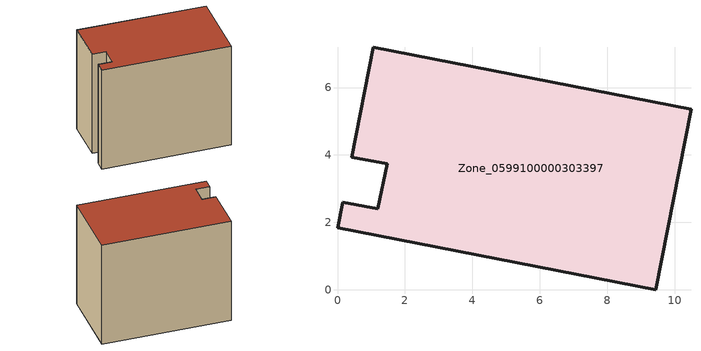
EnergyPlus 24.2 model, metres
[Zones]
Zone_0599100000303397
 floor ground (C_G): 10.48,5.35 9.44,0 0,1.85 0.15,2.6 1.19,2.4 1.47,3.74 0.43,3.94 1.06,7.2 z0
 wall outside (C_F): 9.44,0 10.48,5.35 1.06,7.2 0.43,3.94 1.47,3.74 1.19,2.4 0.15,2.6 0,1.85 9.44,0 z0:8.29
 roof outside (C_R): 0,1.85 9.44,0 10.48,5.35 1.06,7.2 0.43,3.94 1.47,3.74 1.19,2.4 0.15,2.6 z8.29
[BUILDING]
Pand.0599100000303397: North Axis=0; Terrain=City; Loads Convergence Tolerance Value=0.04; Temperature Convergence Tolerance Value=0.4; Solar Distribution=FullExterior; Maximum Number of Warmup Days=25; Minimum Number of Warmup Days=1
[Site:Location]
Rotterdam.The.Hague.AP_ZH_NLD Design_Conditions: Latitude=51.96; Longitude=4.45; Time Zone=1; Elevation=-4.5
[SITE:GROUNDTEMPERATURE:BUILDINGSURFACE]
18, 18, 18, 18, 18, 18, 18, 18, 18, 18, 18, 18
[MATERIAL] Thermal Absorptance=0.9; Solar Absorptance=0.7; Visible Absorptance=0.7
Name | Roughness | Thickness | Conductivity | Density | Specific Heat
G.TI.1975-1991 | MediumSmooth | 0.15 | 0.288461 | 540 | 1210
F.TI.1975-1991 | Rough | 0.3 | 0.230769 | 1920 | 840
R.TI.1975-1991 | MediumRough | 0.2 | 0.153846 | 1500 | 1000
[CONSTRUCTION]
C_G: G.TI.1975-1991
C_F: F.TI.1975-1991
C_R: R.TI.1975-1991
[ZONE]
Zone_0599100000303397: Type=1; Multiplier=1; Ceiling Height=Autocalculate; Volume=Autocalculate; Floor Area=autocalculate; Part of Total Floor Area=Yes
[ZONEINFILTRATION:DESIGNFLOWRATE]
Infil_Zone_0599100000303397: Zone or ZoneList or Space or SpaceList=Zone_0599100000303397; Schedule=AlwaysOn; Design Flow Rate Calculation Method=Flow/Area; Flow Rate per Floor Area=0.003; Constant Term Coefficient=1; Temperature Term Coefficient=0; Velocity Term Coefficient=0; Velocity Squared Term Coefficient=0
[HVACTEMPLATE:ZONE:IDEALLOADSAIRSYSTEM]
Zone_0599100000303397: Maximum Heating Supply Air Temperature=50; Minimum Cooling Supply Air Temperature=13; Maximum Heating Supply Air Humidity Ratio=0.0156; Minimum Cooling Supply Air Humidity Ratio=0.0077; Heating Limit=NoLimit; Cooling Limit=NoLimit; Dehumidification Control Type=ConstantSensibleHeatRatio; Cooling Sensible Heat Ratio=0.7; Dehumidification Setpoint=60; Humidification Control Type=None; Humidification Setpoint=30; Outdoor Air Method=None; Outdoor Air Flow Rate per Person=0.00944; Outdoor Air Flow Rate per Zone Floor Area=0; Outdoor Air Flow Rate per Zone=0; Demand Controlled Ventilation Type=None; Outdoor Air Economizer Type=NoEconomizer; Heat Recovery Type=None; Sensible Heat Recovery Effectiveness=0.7; Latent Heat Recovery Effectiveness=0.65
[ZONECONTROL:THERMOSTAT]
ThermostatControl_Zone_0599100000303397: Zone or ZoneList=Zone_0599100000303397; Control Type Schedule=DualSetpointControlType; Control 1=Thermostat_Zone_0599100000303397; Temperature Difference Between Cutout And Setpoint=0
[THERMOSTATSETPOINT:DUALSETPOINT]
Thermostat_Zone_0599100000303397: Heating Setpoint Temperature Schedule=HeatingSetpoint_Zone_0599100000303397; Cooling Setpoint Temperature Schedule=CoolingSetpoint_Zone_0599100000303397
[SCHEDULE:COMPACT]
HeatingSetpoint_Zone_0599100000303397: Through: 12/31, For: AllDays, Until: 24:00, 21
CoolingSetpoint_Zone_0599100000303397: Through: 12/31, For: AllDays, Until: 24:00, 24
DualSetpointControlType: Through: 12/31, For: AllDays, Until: 24:00, 4
AlwaysOn: Through: 12/31, For: AllDays, Until: 24:00, 1
